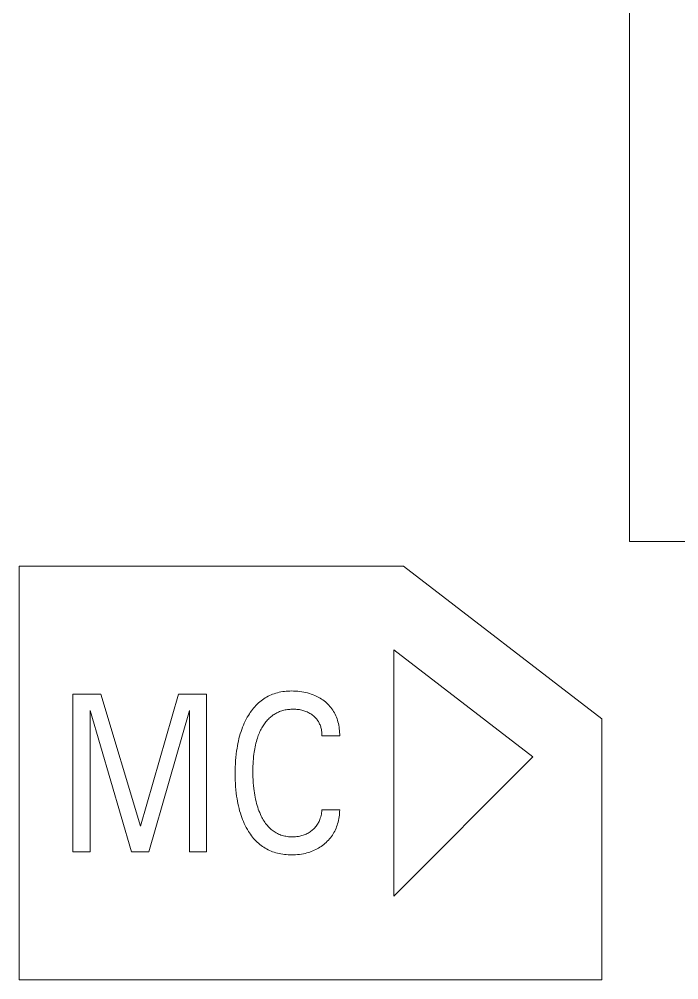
# Model space of a CAD drawing. Header units: millimetres. Extents: x 0 to 420, y 0 to 297.
# Drawn here: x 158.92 to 165.62, y 187.97 to 197.72 of the extents above; entities that cross this region are included whole.
import ezdxf

# ---------------------------------------------------------------- set-up
doc = ezdxf.new("R2010")
doc.units = ezdxf.units.MM
doc.layers.add('eProC - L2', color=41, linetype='Continuous', lineweight=20)

msp = doc.modelspace()

# ---------------------------------------------------------------- linework, layer by layer
at = {"layer": 'eProC - L2', "linetype": 'Continuous'}
for p, q in [((165.1239, 192.4145), (165.1239, 207.4683)), ((168.0239, 192.4145), (165.1239, 192.4145)), ((158.9239, 187.9655), (158.9239, 192.1655)), ((158.9239, 192.1655), (162.827, 192.1655)), ((164.8432, 190.6144), (162.827, 192.1655)), ((162.7298, 191.3155), (162.7298, 188.8155)), ((164.1428, 190.2285), (162.7298, 191.3155)), ((159.4686, 189.2655), (159.4686, 190.8655)), ((159.4686, 190.8655), (159.7525, 190.8655)), ((159.7525, 190.8655), (160.1544, 189.5263)), ((160.1544, 189.5263), (160.5436, 190.8655)), ((160.5436, 190.8655), (160.8275, 190.8655)), ((160.8275, 190.8655), (160.8275, 189.2655)), ((159.6437, 190.6977), (159.6437, 189.2655)), ((160.0655, 189.2655), (159.6437, 190.6977)), ((160.6524, 190.6999), (160.2415, 189.2655)), ((160.6524, 189.2655), (160.6524, 190.6999)), ((164.8432, 190.6144), (164.8429, 187.9655)), ((162.1792, 190.4414), (161.9996, 190.4414)), ((164.1428, 190.2285), (162.7298, 188.8155)), ((161.9996, 189.6896), (162.1792, 189.6896)), ((159.6437, 189.2655), (159.4686, 189.2655)), ((160.2415, 189.2655), (160.0655, 189.2655)), ((160.8275, 189.2655), (160.6524, 189.2655)), ((164.8429, 187.9655), (158.9239, 187.9655))]:
    msp.add_line(p, q, dxfattribs=at)
for points in [[(162.1792, 190.4414), (162.1792, 190.4594), (162.1785, 190.4775), (162.1773, 190.4956), (162.1755, 190.5136), (162.173, 190.5315), (162.1699, 190.5493), (162.1661, 190.5671), (162.1616, 190.5846), (162.1571, 190.6003), (162.152, 190.6157), (162.1463, 190.631), (162.14, 190.646), (162.1332, 190.6607), (162.1257, 190.6751), (162.1177, 190.6892), (162.109, 190.703), (162.0999, 190.7161), (162.0901, 190.7289), (162.0798, 190.7413), (162.069, 190.7532), (162.0578, 190.7647), (162.046, 190.7757), (162.0339, 190.7862), (162.0213, 190.7963), (162.0086, 190.8058), (161.9956, 190.8148), (161.9822, 190.8233), (161.9686, 190.8313), (161.9546, 190.8388), (161.9405, 190.8458), (161.9261, 190.8524), (161.9083, 190.8597), (161.8902, 190.8663), (161.8718, 190.8722), (161.8533, 190.8775), (161.8346, 190.8821), (161.8157, 190.886), (161.795, 190.8896), (161.7742, 190.8925), (161.7533, 190.8947), (161.7323, 190.8962), (161.7113, 190.897), (161.6902, 190.8972), (161.6722, 190.8969), (161.6543, 190.8961), (161.6363, 190.8948), (161.6184, 190.893), (161.6006, 190.8906), (161.5828, 190.8877), (161.5652, 190.8842), (161.5477, 190.88), (161.5304, 190.8752), (161.5133, 190.8698), (161.4975, 190.864), (161.4819, 190.8577), (161.4665, 190.8508), (161.4514, 190.8433), (161.4365, 190.8353), (161.422, 190.8267), (161.4077, 190.8177), (161.3939, 190.8081), (161.3804, 190.798), (161.3673, 190.7874), (161.3537, 190.7755), (161.3406, 190.7632), (161.328, 190.7504), (161.3158, 190.7371), (161.3041, 190.7235), (161.2929, 190.7094), (161.282, 190.695), (161.2716, 190.6803), (161.2616, 190.6653), (161.2521, 190.65), (161.2406, 190.6306), (161.2299, 190.6108), (161.2197, 190.5907), (161.2101, 190.5703), (161.2011, 190.5497), (161.1927, 190.5288), (161.1848, 190.5078), (161.1775, 190.4865), (161.1698, 190.4624), (161.1628, 190.438), (161.1564, 190.4135), (161.1506, 190.3889), (161.1454, 190.3641), (161.1407, 190.3392), (161.1364, 190.3142), (161.1327, 190.2892), (161.1285, 190.2563), (161.1251, 190.2234), (161.1224, 190.1904), (161.1203, 190.1574), (161.1189, 190.1243), (161.1181, 190.0912), (161.1178, 190.0581)], [(161.3077, 190.2561), (161.3103, 190.2746), (161.3131, 190.2931), (161.3164, 190.3116), (161.32, 190.33), (161.324, 190.3484), (161.3284, 190.3666), (161.3333, 190.3847), (161.3385, 190.4027), (161.343, 190.4167), (161.3477, 190.4306), (161.3528, 190.4444), (161.3581, 190.458), (161.3638, 190.4716), (161.3698, 190.485), (161.3762, 190.4982), (161.3829, 190.5113), (161.39, 190.5242), (161.3961, 190.5347), (161.4025, 190.5451), (161.4091, 190.5553), (161.416, 190.5653), (161.4232, 190.5751), (161.4307, 190.5847), (161.4385, 190.5941), (161.4465, 190.6032), (161.4549, 190.612), (161.4635, 190.6205), (161.4725, 190.6287), (161.4803, 190.6355), (161.4884, 190.6419), (161.4967, 190.6481), (161.5051, 190.6541), (161.5138, 190.6597), (161.5226, 190.6651), (161.5316, 190.6703), (161.5407, 190.6751), (161.55, 190.6797), (161.5594, 190.6839), (161.569, 190.6879), (161.5786, 190.6915), (161.59, 190.6953), (161.6015, 190.6987), (161.6131, 190.7017), (161.6248, 190.7043), (161.6366, 190.7066), (161.6485, 190.7084), (161.6604, 190.7099), (161.6724, 190.711), (161.6844, 190.7118), (161.6964, 190.7123), (161.7084, 190.7124), (161.7208, 190.7122), (161.7331, 190.7117), (161.7455, 190.7108), (161.7577, 190.7095), (161.77, 190.7078), (161.7821, 190.7056), (161.7933, 190.7032), (161.8044, 190.7004), (161.8154, 190.6972), (161.8262, 190.6936), (161.8369, 190.6896), (161.8475, 190.6852), (161.8575, 190.6805), (161.8673, 190.6754), (161.8769, 190.6699), (161.8863, 190.664), (161.8954, 190.6578), (161.9043, 190.6512), (161.9118, 190.6451), (161.9191, 190.6388), (161.9262, 190.6323), (161.933, 190.6255), (161.9395, 190.6184), (161.9458, 190.611), (161.9517, 190.6034), (161.9572, 190.5956), (161.9624, 190.5875), (161.9673, 190.5792), (161.9718, 190.5707), (161.9759, 190.562), (161.9797, 190.5531), (161.9831, 190.5441), (161.9862, 190.5349), (161.989, 190.5257), (161.9917, 190.5153), (161.9939, 190.5049), (161.9958, 190.4944), (161.9973, 190.4839), (161.9984, 190.4733), (161.9992, 190.4627), (161.9996, 190.452), (161.9996, 190.4414)], [(161.9996, 189.6896), (161.998, 189.6752), (161.9959, 189.6609), (161.9933, 189.6467), (161.9901, 189.6326), (161.9864, 189.6186), (161.982, 189.6048), (161.9783, 189.5943), (161.9741, 189.5839), (161.9696, 189.5736), (161.9647, 189.5636), (161.9594, 189.5538), (161.9537, 189.5442), (161.9476, 189.5349), (161.9412, 189.5261), (161.9346, 189.5177), (161.9275, 189.5095), (161.9201, 189.5016), (161.9124, 189.494), (161.9044, 189.4867), (161.8961, 189.4798), (161.8873, 189.473), (161.8782, 189.4665), (161.8688, 189.4604), (161.8592, 189.4547), (161.8493, 189.4494), (161.8393, 189.4445), (161.8288, 189.4399), (161.8181, 189.4358), (161.8073, 189.4321), (161.7963, 189.4287), (161.7852, 189.4258), (161.774, 189.4234), (161.7594, 189.4207), (161.7447, 189.4187), (161.7299, 189.4174), (161.7151, 189.4166), (161.7002, 189.4163), (161.6869, 189.4165), (161.6735, 189.4172), (161.6602, 189.4183), (161.647, 189.4198), (161.6338, 189.4219), (161.6207, 189.4244), (161.6077, 189.4274), (161.5949, 189.431), (161.5822, 189.4351), (161.5698, 189.4397), (161.558, 189.4447), (161.5465, 189.4502), (161.5352, 189.4562), (161.5241, 189.4627), (161.5134, 189.4695), (161.5028, 189.4769), (161.4926, 189.4846), (161.4827, 189.4927), (161.4732, 189.5012), (161.4639, 189.51), (161.454, 189.5204), (161.4445, 189.5311), (161.4354, 189.5421), (161.4268, 189.5535), (161.4185, 189.5652), (161.4107, 189.5772), (161.4031, 189.5894), (161.396, 189.6018), (161.3892, 189.6144), (161.3827, 189.6272), (161.3744, 189.6448), (161.3666, 189.6627), (161.3593, 189.6807), (161.3526, 189.699), (161.3464, 189.7174), (161.3406, 189.7359), (161.3353, 189.7546), (161.3298, 189.776), (161.3248, 189.7976), (161.3203, 189.8193), (161.3163, 189.8411), (161.3128, 189.863), (161.3096, 189.8849), (161.3069, 189.9069), (161.3038, 189.9364), (161.3014, 189.9659), (161.2996, 189.9954), (161.2983, 190.025), (161.2976, 190.0546), (161.2974, 190.0842), (161.2976, 190.1088), (161.2982, 190.1334), (161.2992, 190.158), (161.3006, 190.1826), (161.3025, 190.2071), (161.3048, 190.2316), (161.3077, 190.2561)], [(161.1178, 190.0581), (161.1181, 190.0253), (161.1189, 189.9924), (161.1203, 189.9596), (161.1224, 189.9268), (161.1251, 189.894), (161.1286, 189.8613), (161.1328, 189.8287), (161.1366, 189.8039), (161.1408, 189.7791), (161.1456, 189.7545), (161.1509, 189.7299), (161.1567, 189.7055), (161.1631, 189.6812), (161.1702, 189.6572), (161.1779, 189.6333), (161.1852, 189.6122), (161.1932, 189.5914), (161.2016, 189.5708), (161.2107, 189.5504), (161.2203, 189.5303), (161.2306, 189.5105), (161.2414, 189.491), (161.253, 189.4719), (161.2625, 189.4571), (161.2725, 189.4426), (161.2829, 189.4284), (161.2937, 189.4145), (161.3049, 189.4009), (161.3166, 189.3878), (161.3287, 189.375), (161.3413, 189.3627), (161.3542, 189.3509), (161.3677, 189.3396), (161.3808, 189.3293), (161.3943, 189.3196), (161.4082, 189.3103), (161.4224, 189.3016), (161.437, 189.2933), (161.4518, 189.2856), (161.4668, 189.2784), (161.4822, 189.2718), (161.4977, 189.2657), (161.5134, 189.2602), (161.5306, 189.2549), (161.5479, 189.2502), (161.5654, 189.2462), (161.583, 189.2428), (161.6007, 189.2399), (161.6185, 189.2377), (161.6364, 189.2359), (161.6543, 189.2347), (161.6723, 189.234), (161.6902, 189.2337), (161.7107, 189.234), (161.7312, 189.2349), (161.7517, 189.2365), (161.772, 189.2388), (161.7923, 189.2417), (161.8124, 189.2455), (161.8284, 189.249), (161.8443, 189.253), (161.86, 189.2575), (161.8756, 189.2625), (161.891, 189.268), (161.9062, 189.2741), (161.9212, 189.2806), (161.9357, 189.2875), (161.9499, 189.295), (161.9639, 189.3029), (161.9776, 189.3113), (161.991, 189.3201), (162.004, 189.3294), (162.0168, 189.3392), (162.0293, 189.3494), (162.0414, 189.3601), (162.0531, 189.3713), (162.0643, 189.3828), (162.0752, 189.3948), (162.0855, 189.4071), (162.0953, 189.4199), (162.1046, 189.4331), (162.1133, 189.4466), (162.1215, 189.4605), (162.1291, 189.4748), (162.1361, 189.4893), (162.1426, 189.5041), (162.1485, 189.5192), (162.1539, 189.5344), (162.1587, 189.5499), (162.1634, 189.567), (162.1675, 189.5842), (162.171, 189.6016), (162.1738, 189.6191), (162.176, 189.6367), (162.1777, 189.6543), (162.1787, 189.6719), (162.1792, 189.6896)]]:
    msp.add_lwpolyline(points, dxfattribs=at)

doc.saveas('drawing.dxf')
